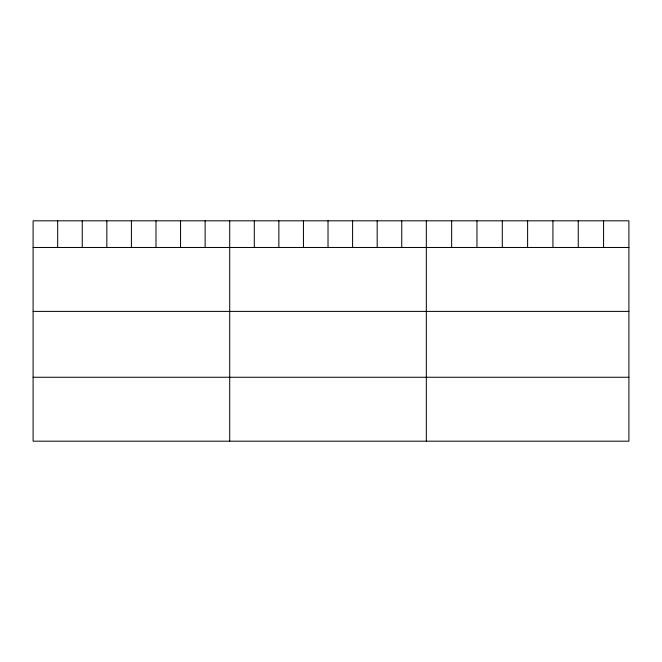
<?xml version="1.0" encoding="UTF-8"?>
<svg xmlns="http://www.w3.org/2000/svg" width="662" height="662" viewBox="0 0 662 662"><rect width="100%" height="100%" fill="white"/><g stroke="black" fill="none" stroke-linecap="round" stroke-linejoin="round"><path stroke-width="0.99" d="M628.9 247.472L628.9 441.182L33.1 441.182L33.1 220.818L628.9 220.818L628.9 247.472L33.1 247.472M33.1 311.397L628.9 311.397M33.1 377.257L628.9 377.257M603.578 220.818L603.578 247.472M578.257 220.818L578.257 247.472M552.936 220.818L552.936 247.472M527.614 220.818L527.614 247.472M502.293 220.818L502.293 247.472M476.971 220.818L476.971 247.472M451.649 220.818L451.649 247.472M426.328 220.818L426.328 441.182M401.751 220.818L401.751 247.472M377.175 220.818L377.175 247.472M352.598 220.818L352.598 247.472M328.021 220.818L328.021 247.472M303.444 220.818L303.444 247.472M278.868 220.818L278.868 247.472M254.291 220.818L254.291 247.472M229.714 220.818L229.714 441.182M205.137 220.818L205.137 247.472M180.56 220.818L180.56 247.472M155.984 220.818L155.984 247.472M131.407 220.818L131.407 247.472M106.83 220.818L106.83 247.472M82.254 220.818L82.254 247.472M57.677 220.818L57.677 247.472"/></g></svg>
